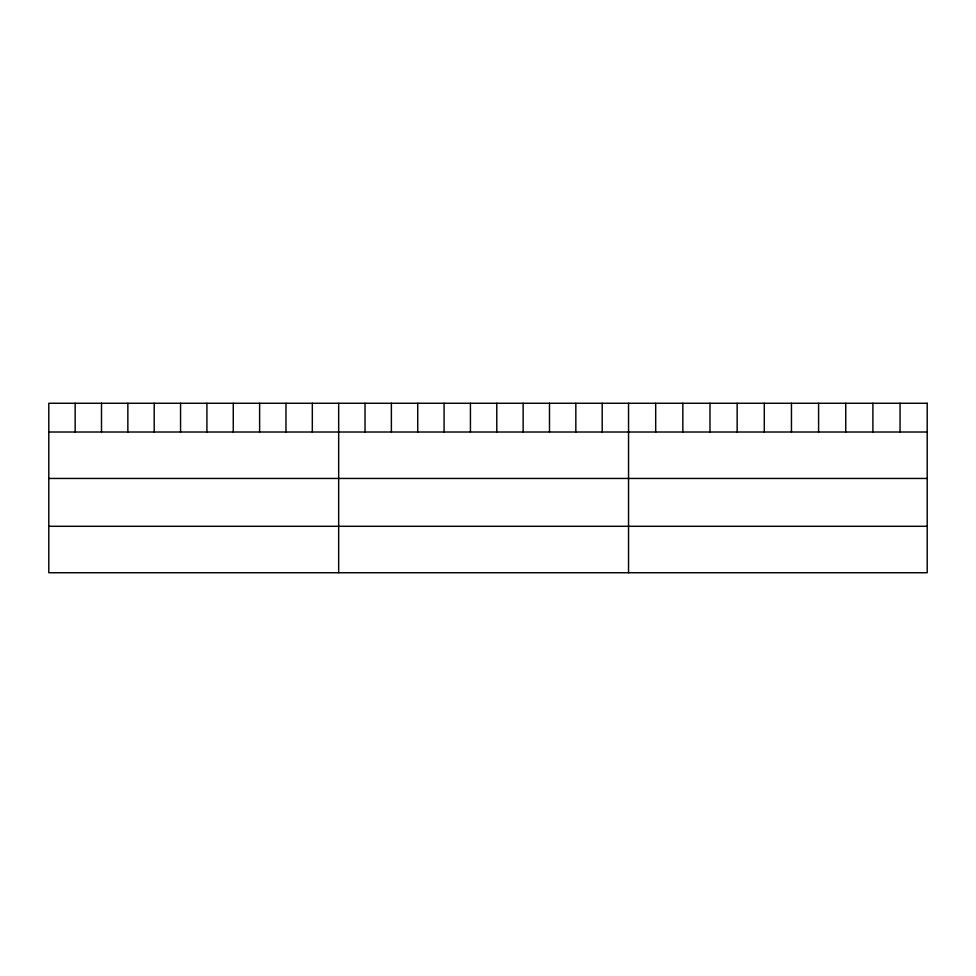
<?xml version="1.0" encoding="UTF-8"?>
<svg xmlns="http://www.w3.org/2000/svg" width="976" height="976" viewBox="0 0 976 976"><rect width="100%" height="100%" fill="white"/><g stroke="black" fill="none" stroke-linecap="round" stroke-linejoin="round"><path stroke-width="1.46" d="M48.8 432.014L927.2 432.014M48.8 478.447L927.2 478.447M48.8 526.296L927.2 526.296M900.055 403.271L900.055 432.014M872.898 403.271L872.898 432.014M845.753 403.271L845.753 432.014M818.596 403.271L818.596 432.014M791.451 403.271L791.451 432.014M764.293 403.271L764.293 432.014M737.148 403.271L737.148 432.014M709.991 403.271L709.991 432.014M682.846 403.271L682.846 432.014M655.689 403.271L655.689 432.014M628.544 403.271L628.544 572.729M602.192 403.271L602.192 432.014M575.84 403.271L575.84 432.014M549.488 403.271L549.488 432.014M523.136 403.271L523.136 432.014M496.784 403.271L496.784 432.014M470.432 403.271L470.432 432.014M444.08 403.271L444.08 432.014M417.728 403.271L417.728 432.014M391.376 403.271L391.376 432.014M365.024 403.271L365.024 432.014M338.672 403.271L338.672 572.729M312.32 403.271L312.32 432.014M285.968 403.271L285.968 432.014M259.616 403.271L259.616 432.014M233.264 403.271L233.264 432.014M206.912 403.271L206.912 432.014M180.56 403.271L180.56 432.014M154.208 403.271L154.208 432.014M127.856 403.271L127.856 432.014M101.504 403.271L101.504 432.014M75.152 403.271L75.152 432.014M927.2 403.271L48.8 403.271L48.8 572.729L927.2 572.729L927.2 403.271"/></g></svg>
